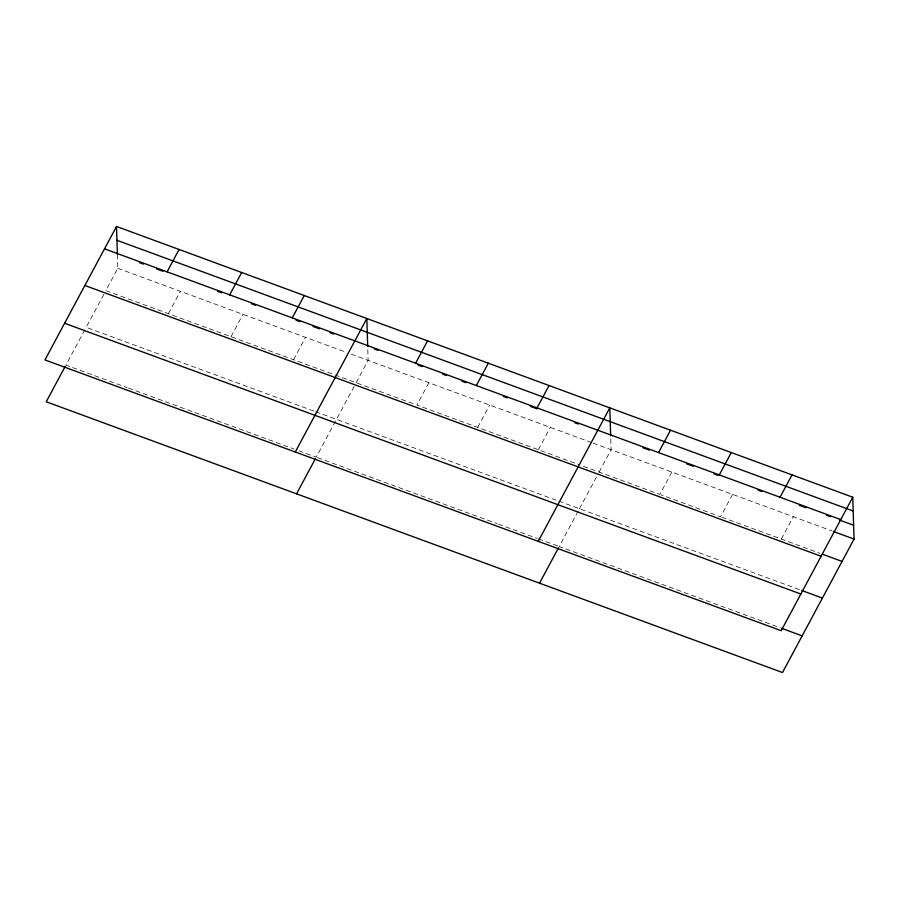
<?xml version="1.0" encoding="UTF-8"?>
<svg xmlns="http://www.w3.org/2000/svg" width="899" height="899" viewBox="0 0 899 899"><rect width="100%" height="100%" fill="white"/><g stroke="black" fill="none" stroke-linecap="round" stroke-linejoin="round"><path stroke-width="0.67" stroke-dasharray="4.5 3.37" d="M84.854 329.764L65.908 365.106L127.186 387.649M103.857 294.333L86.158 327.326L314.324 411.236M117.376 254.507L117.803 268.307L105.824 290.669L415.596 404.584M168.405 313.672L180.384 291.321M230.987 336.687L242.966 314.335M293.568 359.701L305.548 337.35M354.184 386.39L316.223 457.164L299.277 450.927M356.139 382.716L368.129 360.364L367.702 346.565M428.868 382.704L416.889 405.056L579.72 464.94M477.627 427.396L489.607 405.044M538.366 449.725L550.345 427.373M578.136 511.171L559.189 546.513L780.175 627.783M579.439 508.733L596.486 476.953M599.105 472.065L611.095 449.714L610.668 435.903M671.834 472.054L659.844 494.405L581.012 465.412M732.573 494.383L720.582 516.745L661.136 494.877M781.321 539.074L793.311 516.723M117.803 268.307L345.969 352.217M351.183 354.127L591.711 442.589M593.003 443.061L832.081 530.983M721.875 517.217L820.09 553.334M315.628 411.72L557.47 500.653M558.762 501.125L800.436 590.002M128.49 388.121L294.063 449.017M317.516 457.636L497.158 523.701M498.451 524.173L537.22 538.434M538.512 538.906L557.897 546.041"/><path stroke-width="1.35" d="M116.51 226.469L44.95 359.937L781.197 630.693L852.758 497.226L116.51 226.469L117.376 254.507M65.245 366.331L46.242 401.774L782.49 672.531L854.05 539.063L852.758 497.226M167.113 271.835L179.092 249.484M229.695 294.85L241.674 272.498M292.265 317.864L304.255 295.513M295.277 451.995L366.837 318.527L367.702 346.565M296.569 493.832L315.571 458.389M415.585 363.218L427.576 340.867M476.335 385.559L488.314 363.207M537.074 407.888L549.053 385.536M538.231 541.344L609.792 407.876L610.668 435.903M539.524 583.181L558.526 547.738M658.551 452.568L670.53 430.216M719.29 474.908L731.28 452.545M780.029 497.237L792.019 474.886M116.937 240.28L853.185 511.025M104.531 248.832L840.767 519.577M139.547 262.654L143.458 264.092M156.493 268.891L163.011 271.284M217.772 291.422L221.682 292.86M251.664 303.884L255.574 305.323M295.996 320.19L299.906 321.628M312.942 326.427L319.46 328.82M329.899 332.652L333.81 334.091M374.164 348.936L378.041 350.363M418.102 365.095L421.979 366.522M442.656 374.119L446.533 375.546M462.041 381.255L465.918 382.682M503.395 396.459L507.272 397.886M530.534 406.438L536.995 408.82M574.472 422.597L578.349 424.025M642.976 447.792L649.438 450.163M686.915 463.951L693.376 466.323M714.053 473.93L717.93 475.357M757.992 490.09L761.869 491.517M799.346 505.294L805.807 507.665M826.484 515.273L830.361 516.7M839.408 520.027L853.623 525.252M833.373 531.455L854.05 539.063M822.675 554.29L842.06 561.414M84.866 285.489L821.113 556.245M801.728 590.474L822.405 598.082M64.616 323.269L800.852 594.025M781.467 628.255L802.144 635.863"/></g></svg>
